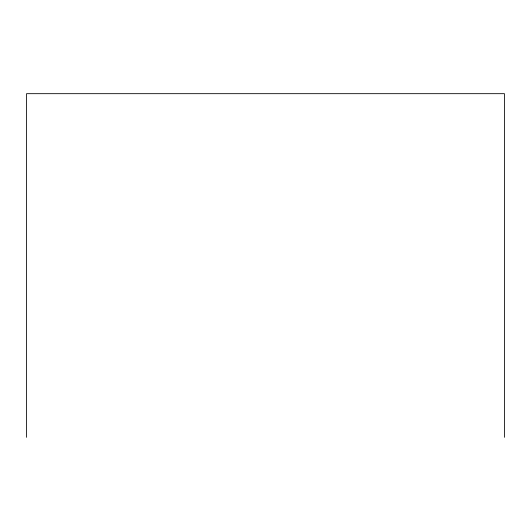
<?xml version="1.0" encoding="UTF-8"?>
<svg xmlns="http://www.w3.org/2000/svg" width="531" height="531" viewBox="0 0 531 531"><rect width="100%" height="100%" fill="white"/><g stroke="black" fill="none" stroke-linecap="round" stroke-linejoin="round"><path stroke-width="0.8" d="M504.45 437.325L504.45 93.675L26.55 93.675L26.55 437.325"/></g></svg>
